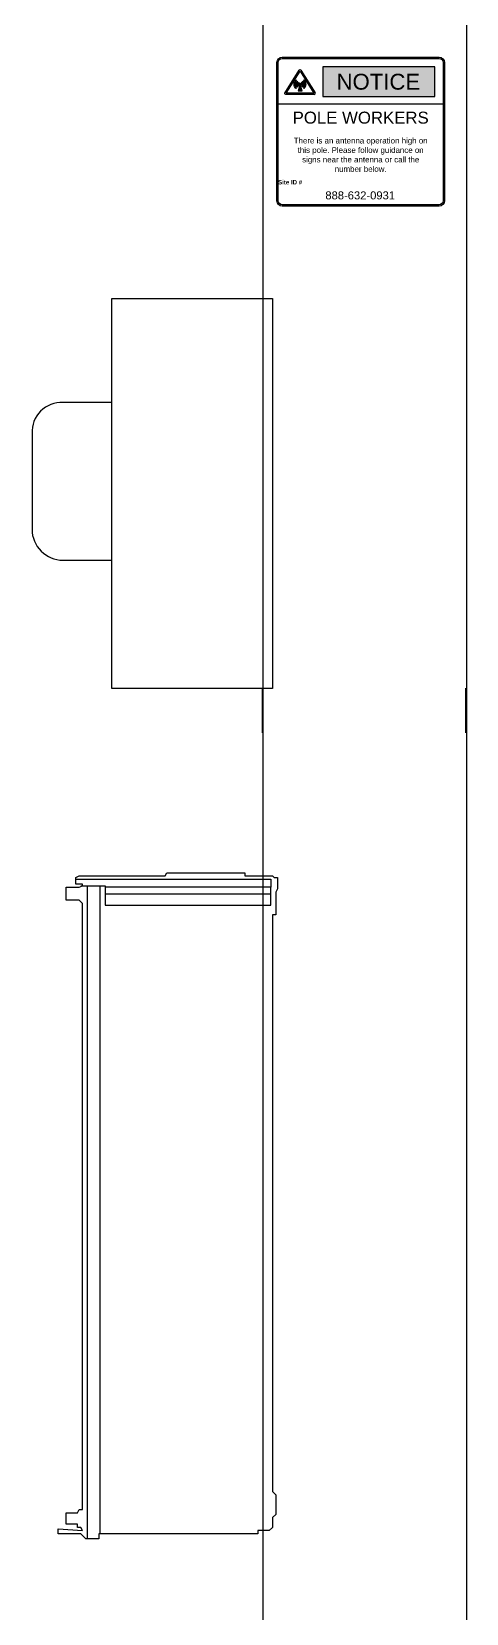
# Model space of a CAD drawing. Header units: inches. Extents: x -12627 to 89034, y -36671 to 6536.
# Drawn here: x 2105.36 to 2118.73, y -4554.87 to -4506.21 of the extents above; entities that cross this region are included whole.
import ezdxf

# ---------------------------------------------------------------- set-up
doc = ezdxf.new("R2010")
doc.units = ezdxf.units.IN
doc.header["$MEASUREMENT"] = 0
doc.set_wipeout_variables(frame=1)
doc.layers.add('07 (E) Equipment', color=1, linetype='Continuous')
doc.styles.add('PROPOSED', font='romans.shx')
doc.styles.add('TITLE', font='arial.ttf')

# ---------------------------------------------------------------- blocks, each defined once
blk = doc.blocks.new('A$C49387C19')
at = {"lineweight": 25}
blk.add_lwpolyline([(2.899, 0.5), (2.899, 0.2), (2.799, 0.1), (2.449, 0.1), (2.449, 0), (-2.449, 0), (-2.449, -0.15), (-2.849, -0.15), (-2.999, 0), (-3.698, 0), (-3.698, 0.15), (-2.949, 0.1), (-2.999, 0.2), (-3.099, 0.2), (-3.099, 0.3), (-3.448, 0.3), (-3.448, 0.65), (-3.099, 0.65), (-3.049, 0.75), (-2.949, 0.75), (-2.949, 19.391), (-3.049, 19.491), (-3.448, 19.491), (-3.448, 19.891), (-3.049, 19.891), (-2.949, 19.941), (-2.949, 19.991), (-3.149, 19.991), (-3.149, 20.191), (-3.049, 20.241), (-0.4, 20.241), (-0.35, 20.341), (2.049, 20.341), (2.049, 20.241), (2.899, 20.241), (2.949, 20.191), (3.049, 20.191), (3.049, 19.841), (2.999, 19.741), (2.999, 19.042), (2.899, 19.042), (2.899, 1.299), (2.999, 1.199), (2.999, 0.6)], close=True, dxfattribs=at)
for points in [[(-3.149, 20.141), (2.849, 20.141), (2.849, 19.891)], [(-2.999, 19.941), (-2.249, 19.941), (-2.249, 19.341), (2.849, 19.341), (2.849, 19.891), (-2.249, 19.891)], [(-2.799, 19.941), (-2.799, -0.15)], [(-2.399, 0), (-2.399, 19.941)], [(-2.249, 19.691), (2.849, 19.691)]]:
    blk.add_lwpolyline(points, dxfattribs=at)
blk = doc.blocks.new('A$C16AB0E0B')
blk.add_line((2.474, 11.995), (2.474, 0))
at = {"lineweight": 25}
for points in [[(2.474, 0), (-2.474, 0), (-2.474, 11.995), (2.474, 11.995)], [(-2.474, 8.797), (-3.973, 8.797)]]:
    blk.add_lwpolyline(points, dxfattribs=at)
blk.add_lwpolyline([(-3.973, 8.797, 0.44422), (-4.923, 7.847), (-4.923, 4.899, 0.414469), (-3.973, 3.949), (-2.474, 3.949)], format="xyb", dxfattribs=at)
blk = doc.blocks.new('Notice Sign (Small for Elevation)')
blk.add_wipeout([(-0.3418, 0.327), (0.3462, 0.327), (0.3627, 0.3202), (0.3698, 0.3037), (0.3698, -0.3037), (0.3627, -0.3202), (0.3462, -0.327), (-0.3418, -0.327), (-0.3584, -0.3202), (-0.3654, -0.3037), (-0.3654, 0.3037), (-0.3584, 0.3202)])
at = {"true_color": 0x0099cc}
h = blk.add_hatch(color=142, dxfattribs=at)
h.dxf.hatch_style = 1
h.paths.add_polyline_path([(0.3278, 0.285), (-0.1632, 0.285), (-0.1632, 0.1549), (0.3278, 0.1549)])
h = blk.add_hatch(color=256)
h.dxf.hatch_style = 1
edge = h.paths.add_edge_path()
edge.add_line((-0.2484, 0.1919), (-0.246, 0.1892))
edge.add_arc((-0.2638, 0.2086), 0.0263, 312.7078, 406.74586)
edge.add_line((-0.2458, 0.2277), (-0.2483, 0.2251))
edge.add_arc((-0.2638, 0.2086), 0.0227, -47.2922, 46.74586, ccw=False)
edge = h.paths.add_edge_path()
edge.add_line((-0.2541, 0.1981), (-0.2518, 0.1955))
edge.add_arc((-0.2638, 0.2086), 0.0178, 312.7078, 406.74586)
edge.add_line((-0.2517, 0.2215), (-0.254, 0.219))
edge.add_arc((-0.2638, 0.2086), 0.0143, -47.2922, 46.74586, ccw=False)
edge = h.paths.add_edge_path()
edge.add_line((-0.2587, 0.2031), (-0.2565, 0.2006))
edge.add_arc((-0.2638, 0.2086), 0.0108, 312.7078, 406.74586)
edge.add_line((-0.2564, 0.2165), (-0.2587, 0.2141))
edge.add_arc((-0.2638, 0.2086), 0.00753, -47.2922, 46.74586, ccw=False)
edge = h.paths.add_edge_path()
edge.add_line((-0.2793, 0.1919), (-0.2817, 0.1892))
edge.add_arc((-0.2638, 0.2086), 0.0263, 133.25414, 227.2922, ccw=False)
edge.add_line((-0.2819, 0.2277), (-0.2794, 0.2251))
edge.add_arc((-0.2638, 0.2086), 0.0227, 133.25414, 227.2922)
edge = h.paths.add_edge_path()
edge.add_line((-0.2736, 0.1981), (-0.2759, 0.1955))
edge.add_arc((-0.2638, 0.2086), 0.0178, 133.25414, 227.2922, ccw=False)
edge.add_line((-0.276, 0.2215), (-0.2737, 0.219))
edge.add_arc((-0.2638, 0.2086), 0.0143, 133.25414, 227.2922)
edge = h.paths.add_edge_path()
edge.add_line((-0.2689, 0.2031), (-0.2712, 0.2006))
edge.add_arc((-0.2638, 0.2086), 0.0108, 133.25414, 227.2922, ccw=False)
edge.add_line((-0.2712, 0.2165), (-0.269, 0.2141))
edge.add_arc((-0.2638, 0.2086), 0.00753, 133.25414, 227.2922)
edge = h.paths.add_edge_path()
edge.add_arc((-0.2639, 0.2089), 0.00434, 0, 360)
edge = h.paths.add_edge_path()
edge.add_line((-0.2639, 0.179), (-0.2551, 0.179))
edge.add_line((-0.2551, 0.179), (-0.2621, 0.2022))
edge.add_line((-0.2621, 0.2022), (-0.2657, 0.2022))
edge.add_line((-0.2657, 0.2022), (-0.2727, 0.179))
edge.add_line((-0.2727, 0.179), (-0.2639, 0.179))
h = blk.add_hatch(color=256)
h.dxf.hatch_style = 1
h.paths.add_polyline_path([(-0.2727, 0.179), (-0.2639, 0.179), (-0.2551, 0.179), (-0.2621, 0.2022), (-0.2657, 0.2022)])
for points in [[(0.3698, -0.3037, -0.410041), (0.3462, -0.327), (-0.3418, -0.327, -0.410041), (-0.3654, -0.3037), (-0.3654, 0.3037, -0.410041), (-0.3418, 0.327), (0.3462, 0.327, -0.410041), (0.3698, 0.3037)], [(0.3637, -0.3037, -0.409379), (0.3462, -0.321), (-0.3418, -0.321, -0.409379), (-0.3594, -0.3037), (-0.3594, 0.3037, -0.409379), (-0.3418, 0.321), (0.3462, 0.321, -0.409379), (0.3637, 0.3037)], [(-0.2793, 0.1919), (-0.2817, 0.1892, -0.43501), (-0.2819, 0.2277), (-0.2794, 0.2251, 0.43501)], [(-0.2736, 0.1981), (-0.2759, 0.1955, -0.43501), (-0.276, 0.2215), (-0.2737, 0.219, 0.43501)], [(-0.2689, 0.2031), (-0.2712, 0.2006, -0.43501), (-0.2712, 0.2165), (-0.269, 0.2141, 0.43501)], [(-0.2587, 0.2031), (-0.2565, 0.2006, 0.43501), (-0.2564, 0.2165), (-0.2587, 0.2141, -0.43501)], [(-0.2541, 0.1981), (-0.2518, 0.1955, 0.43501), (-0.2517, 0.2215), (-0.254, 0.219, -0.43501)], [(-0.2484, 0.1919), (-0.246, 0.1892, 0.43501), (-0.2458, 0.2277), (-0.2483, 0.2251, -0.43501)]]:
    blk.add_lwpolyline(points, format="xyb", close=True)
blk.add_lwpolyline([(0.3278, 0.285), (-0.1632, 0.285), (-0.1632, 0.1549), (0.3278, 0.1549)], close=True)
for points in [[(-0.3305, 0.1694), (-0.2675, 0.2703)], [(-0.2035, 0.1688), (-0.3246, 0.1688), (-0.2639, 0.2659), (-0.2035, 0.1688)], [(-0.2603, 0.2703), (-0.1977, 0.1696)], [(-0.201, 0.1634), (-0.3271, 0.1634)], [(-0.2639, 0.179), (-0.2551, 0.179), (-0.2621, 0.2022), (-0.2657, 0.2022), (-0.2657, 0.2022), (-0.2727, 0.179), (-0.2639, 0.179)], [(-0.3654, 0.1222), (0.3698, 0.1222)]]:
    blk.add_lwpolyline(points)
for points in [[(-0.2675, 0.2703, -0.596097), (-0.2603, 0.2703, 0.843055)], [(-0.3268, 0.1634, -0.596097), (-0.3304, 0.1696, 0.843055)], [(-0.2013, 0.1634, 0.596097), (-0.1977, 0.1696, -0.843055)]]:
    blk.add_lwpolyline(points, format="xyb")
blk.add_circle((-0.2639, 0.2089), 0.00434)
at = {"attachment_point": 5}
for s, insert, char_height, style in [('\\A1;NOTICE', (0.0797, 0.2186), 0.06956, 'TITLE'), ('{\\fArial|b0|i0|c0|p34;POLE WORKERS}', (0.0022, 0.061), 0.052682, 'PROPOSED'), ('\\A1;\\pxql;{\\fMangal|b1|i0|c0|p18;Site ID #}', (-0.3075, -0.2222), 0.019386, 'PROPOSED'), ('{\\fArial|b0|i0|c0|p34;888-632-0931}', (0, -0.28), 0.035121, 'PROPOSED')]:
    blk.add_mtext(s, dxfattribs=dict(at, insert=insert, char_height=char_height, style=style))
at = {"insert": (0.0022, -0.1019), "char_height": 0.0248915, "width": 0.615486, "attachment_point": 5, "style": 'PROPOSED'}
blk.add_mtext('{\\fArial|b0|i0|c0|p34;There is an antenna operation high on this pole. Please follow guidance on signs near the antenna or call the number below.}', dxfattribs=at)

msp = doc.modelspace()

# ---------------------------------------------------------------- wipeouts: each hides what was drawn before it
msp.add_wipeout([(2112.487, -4603.595), (2118.734, -4603.594), (2118.683, -4283.421), (2112.086, -4283.421)]).dxf.layer = '07 (E) Equipment'

# ---------------------------------------------------------------- next in the draw order: linework, layer by layer
at = {"layer": '07 (E) Equipment'}
for points in [[(2112.487, -4603.595), (2112.487, -4507.637), (2112.086, -4283.421)], [(2118.683, -4283.421), (2118.684, -4436.618), (2118.734, -4483.597), (2118.734, -4603.594)], [(2112.465, -4527.778), (2112.465, -4526.405)], [(2118.712, -4526.405), (2118.712, -4527.778)]]:
    msp.add_lwpolyline(points, dxfattribs=at)

# ---------------------------------------------------------------- next in the draw order: block references
at = {"xscale": 7.010193159964369, "yscale": 7.010193159964369, "zscale": 7.010193159964369}
msp.add_blockref('Notice Sign (Small for Elevation)', (2115.468, -4509.282), dxfattribs=at)
at = {"layer": '07 (E) Equipment'}
for name, p in [('A$C16AB0E0B', (2110.298, -4526.415)), ('A$C49387C19', (2109.873, -4552.421))]:
    msp.add_blockref(name, p, dxfattribs=at)

doc.saveas('drawing.dxf')
